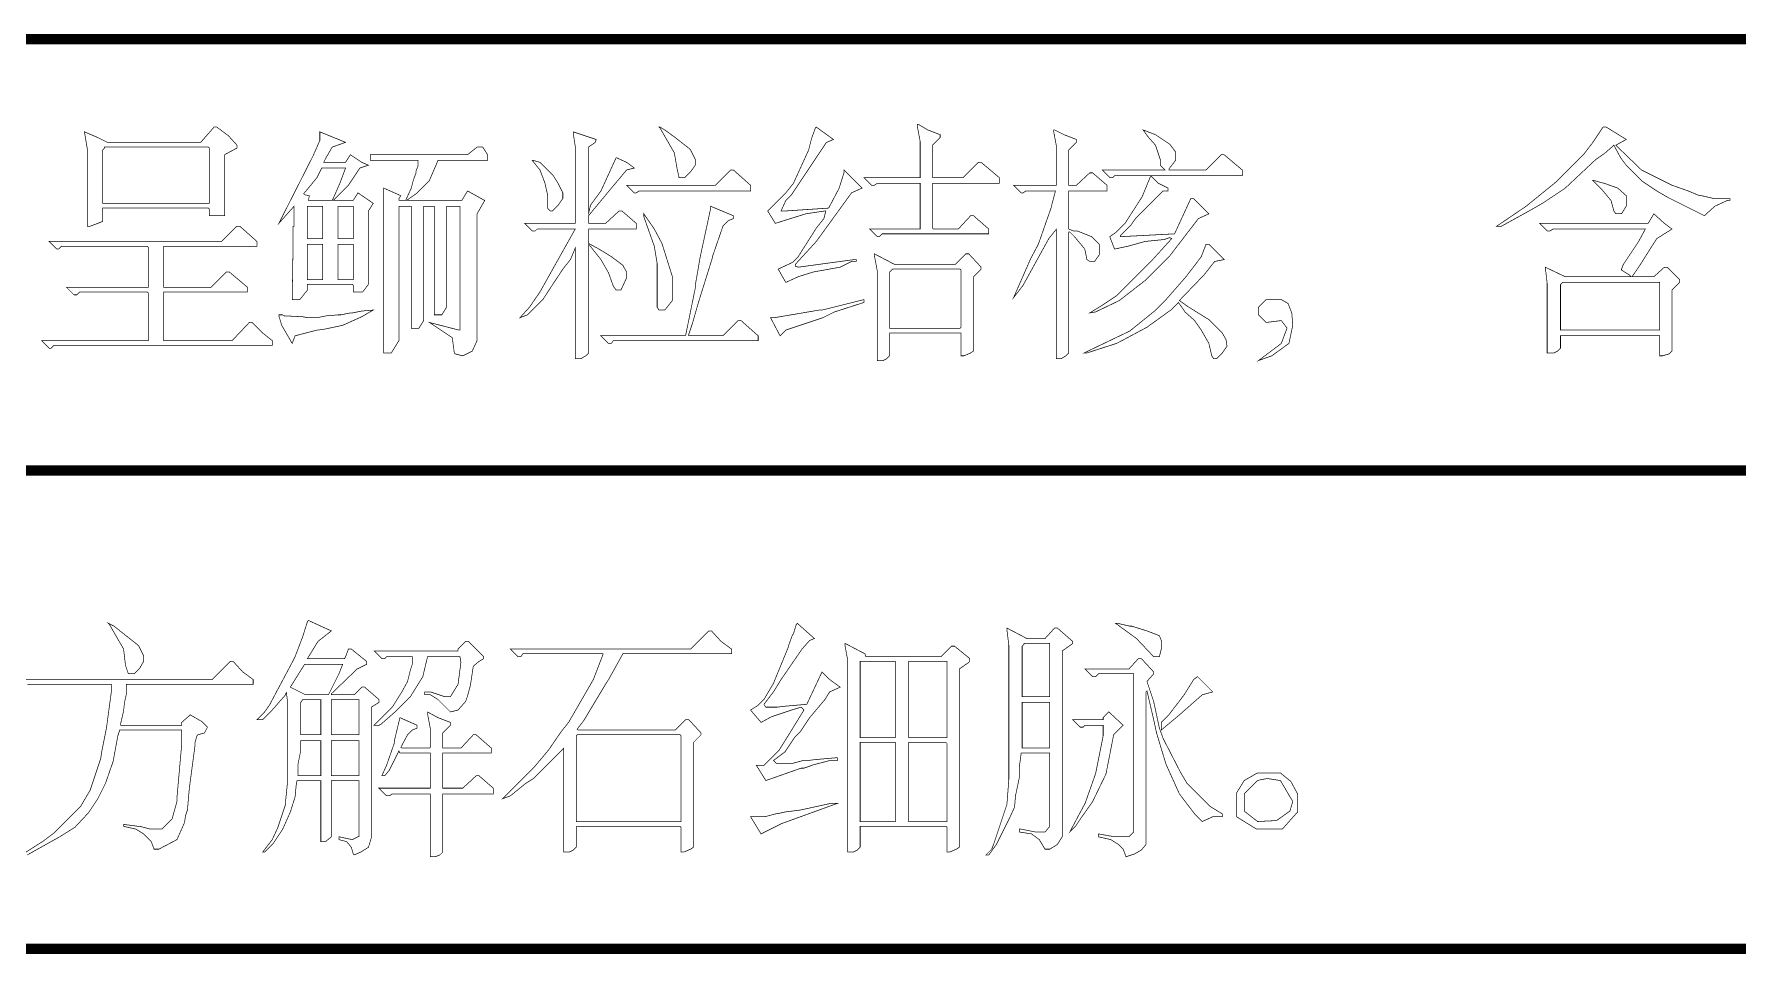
# Model space of a CAD drawing. Extents: x 94 to 452, y -72 to 1042.
# Drawn here: x 290.06 to 314.61, y 86.04 to 99.29 of the extents above; entities that cross this region are included whole.
import ezdxf

# ---------------------------------------------------------------- set-up
doc = ezdxf.new("R2010")
doc.units = 0
doc.header["$MEASUREMENT"] = 0
doc.layers.add('TREE_LAYER', color=7, linetype='Continuous')

msp = doc.modelspace()

# ---------------------------------------------------------------- linework, layer by layer
at = {"layer": 'TREE_LAYER'}
for points, const_width, elevation in [([(221.22612, 99.210443), (399.22612, 99.210443)], 0.15, 178), ([(292.698286, 97.945903), (292.657109, 97.945903), (292.464952, 97.726295), (291.119854, 97.726295), (290.9826, 97.794922), (290.790443, 97.877275), (290.831619, 97.630217), (290.831619, 96.518452), (290.872796, 96.518452), (290.9826, 96.559628), (291.051227, 96.587079), (291.051227, 96.765511), (291.051227, 96.779236), (292.574756, 96.779236), (292.588482, 96.765511), (292.588482, 96.669432), (292.80809, 96.669432), (292.80809, 97.547864), (292.986521, 97.643942), (292.986521, 97.685118), (292.862992, 97.822373), (292.698286, 97.945903), (292.698286, 97.945903)], 0.01, 78), ([(299.080639, 97.945903), (299.066913, 97.945903), (299.080639, 97.932177), (299.286521, 97.575315), (299.327698, 97.341981), (299.355149, 97.218452), (299.368874, 97.218452), (299.437502, 97.218452), (299.519854, 97.300805), (299.588482, 97.396883), (299.588482, 97.479236), (299.519854, 97.616491), (299.492403, 97.643942), (299.300247, 97.794922), (299.149266, 97.904726), (299.080639, 97.945903), (299.080639, 97.945903)], 0.01, 78), ([(301.331619, 97.945903), (301.317894, 97.932177), (301.262992, 97.781197), (301.221815, 97.616491), (301.002207, 97.136099), (300.892403, 96.998844), (300.631619, 96.73806), (300.741423, 96.559628), (301.180639, 96.696883), (301.455149, 96.73806), (301.468874, 96.73806), (301.441423, 96.628256), (301.331619, 96.491001), (301.070835, 96.079236), (300.988482, 95.996883), (300.7826, 95.900805), (300.892403, 95.708648), (301.070835, 95.791001), (301.290443, 95.859628), (301.674756, 95.928256), (301.839462, 96.010609), (301.90809, 96.010609), (301.90809, 96.03806), (301.880639, 96.03806), (301.070835, 95.928256), (301.029658, 95.941981), (301.029658, 95.969432), (301.331619, 96.298844), (301.839462, 96.998844), (301.990443, 97.067471), (301.729658, 97.328256), (301.729658, 97.287079), (301.661031, 97.067471), (301.510051, 96.779236), (300.892403, 96.73806), (300.823776, 96.73806), (300.892403, 96.88904), (300.974756, 96.971393), (301.468874, 97.712569), (301.4826, 97.726295), (301.578678, 97.767471), (301.331619, 97.945903), (301.331619, 97.945903)], 0.01, 78), ([(302.800247, 97.987079), (302.786521, 97.987079), (302.786521, 97.959628), (302.827698, 97.74002), (302.827698, 97.218452), (302.827698, 97.218452), (302.017894, 97.218452), (302.127698, 97.108648), (302.168874, 97.108648), (302.210051, 97.136099), (302.827698, 97.136099), (302.827698, 97.136099), (302.827698, 96.491001), (302.827698, 96.477275), (302.100247, 96.477275), (302.210051, 96.367471), (302.237502, 96.367471), (302.278678, 96.408648), (303.815933, 96.408648), (303.815933, 96.477275), (303.596325, 96.669432), (303.555149, 96.669432), (303.376717, 96.477275), (303.019854, 96.477275), (303.006129, 96.491001), (303.006129, 97.136099), (303.019854, 97.136099), (303.966913, 97.136099), (303.966913, 97.218452), (303.706129, 97.43806), (303.664952, 97.43806), (303.445345, 97.218452), (303.019854, 97.218452), (303.006129, 97.218452), (303.006129, 97.685118), (303.115933, 97.794922), (303.115933, 97.836099), (302.937502, 97.904726), (302.800247, 97.987079), (302.800247, 97.987079)], 0.01, 78), ([(312.710051, 97.945903), (312.668874, 97.945903), (312.655149, 97.932177), (312.517894, 97.726295), (312.380639, 97.547864), (311.996325, 97.16355), (311.557109, 96.806687), (311.131619, 96.518452), (311.200247, 96.518452), (311.598286, 96.73806), (311.790443, 96.847864), (312.119854, 97.067471), (312.55907, 97.479236), (312.600247, 97.506687), (312.696325, 97.575315), (312.819854, 97.685118), (312.915933, 97.506687), (312.998286, 97.396883), (313.231619, 97.16355), (313.437502, 97.026295), (313.602207, 96.930217), (314.123776, 96.669432), (314.274756, 96.806687), (314.453188, 96.88904), (314.494364, 96.88904), (314.494364, 96.916491), (314.261031, 96.916491), (314.0826, 96.957667), (314.055149, 96.957667), (313.890443, 97.026295), (313.657109, 97.108648), (313.217894, 97.328256), (312.847305, 97.685118), (312.998286, 97.767471), (312.710051, 97.945903), (312.710051, 97.945903)], 0.01, 78), ([(294.180639, 97.877275), (294.180639, 97.877275), (294.180639, 97.753746), (294.08456, 97.534138), (293.590443, 96.559628), (293.590443, 96.559628), (293.810051, 96.806687), (293.810051, 96.806687), (293.810051, 96.710609), (293.810051, 96.710609), (293.810051, 96.518452), (293.796325, 96.518452), (293.796325, 96.326295), (293.796325, 96.326295), (293.7826, 95.461589), (293.892403, 95.461589), (294.002207, 95.598844), (294.002207, 95.667471), (294.002207, 95.681197), (294.647305, 95.681197), (294.661031, 95.667471), (294.661031, 95.571393), (294.798286, 95.571393), (294.880639, 95.681197), (294.880639, 96.73806), (294.949266, 96.847864), (294.729658, 96.998844), (294.661031, 96.88904), (294.372796, 96.88904), (294.372796, 96.88904), (294.592403, 97.108648), (294.757109, 97.355707), (294.880639, 97.396883), (294.78456, 97.43806), (294.619854, 97.547864), (294.551227, 97.43806), (294.249266, 97.43806), (294.235541, 97.43806), (294.262992, 97.492962), (294.35907, 97.657667), (294.551227, 97.726295), (294.180639, 97.877275), (294.180639, 97.877275)], 0.01, 78), ([(297.831619, 97.877275), (297.831619, 97.877275), (297.831619, 97.849824), (297.85907, 97.671393), (297.85907, 96.559628), (297.85907, 96.559628), (297.131619, 96.559628), (297.241423, 96.449824), (297.2826, 96.449824), (297.310051, 96.477275), (297.85907, 96.477275), (297.85907, 96.477275), (297.351227, 95.571393), (297.200247, 95.351785), (297.062992, 95.200805), (297.172796, 95.241981), (297.392403, 95.461589), (297.680639, 95.900805), (297.790443, 96.03806), (297.85907, 96.202766), (297.85907, 96.202766), (297.85907, 94.610609), (297.941423, 94.610609), (298.010051, 94.651785), (298.051227, 94.692962), (298.051227, 96.257667), (298.051227, 96.257667), (298.064952, 96.243942), (298.229658, 96.03806), (298.339462, 95.845903), (298.40809, 95.653746), (298.449266, 95.598844), (298.517894, 95.598844), (298.600247, 95.777275), (298.600247, 95.859628), (298.55907, 95.928256), (298.545345, 95.955707), (298.380639, 96.079236), (298.202207, 96.18904), (298.051227, 96.271393), (298.051227, 96.477275), (298.051227, 96.477275), (298.737502, 96.477275), (298.737502, 96.559628), (298.531619, 96.73806), (298.490443, 96.73806), (298.298286, 96.559628), (298.051227, 96.559628), (298.051227, 96.559628), (298.051227, 96.669432), (298.380639, 97.067471), (298.600247, 97.328256), (298.710051, 97.355707), (298.600247, 97.43806), (298.449266, 97.506687), (298.229658, 97.026295), (298.078678, 96.820413), (298.051227, 96.696883), (298.051227, 96.696883), (298.051227, 97.657667), (298.147305, 97.726295), (298.161031, 97.767471), (297.831619, 97.877275), (297.831619, 97.877275)], 0.01, 78), ([(304.762992, 97.904726), (304.749266, 97.904726), (304.749266, 97.891001), (304.790443, 97.671393), (304.790443, 97.108648), (304.790443, 97.108648), (304.172796, 97.108648), (304.2826, 96.998844), (304.310051, 96.998844), (304.351227, 97.026295), (304.776717, 97.026295), (304.776717, 97.026295), (304.721815, 96.820413), (304.721815, 96.806687), (304.529658, 96.257667), (304.419854, 96.051785), (304.172796, 95.48904), (304.310051, 95.667471), (304.680639, 96.34002), (304.790443, 96.477275), (304.790443, 96.46355), (304.790443, 94.610609), (304.85907, 94.610609), (304.927698, 94.651785), (304.968874, 94.692962), (304.968874, 96.436099), (304.9826, 96.436099), (305.051227, 96.367471), (305.188482, 96.202766), (305.202207, 96.175315), (305.229658, 96.03806), (305.270835, 96.010609), (305.339462, 96.010609), (305.40809, 96.106687), (305.40809, 96.257667), (305.298286, 96.367471), (305.092403, 96.449824), (305.037502, 96.449824), (304.968874, 96.477275), (304.968874, 97.026295), (304.9826, 97.026295), (305.517894, 97.026295), (305.517894, 97.108648), (305.312011, 97.287079), (305.270835, 97.287079), (305.078678, 97.108648), (304.9826, 97.108648), (304.968874, 97.108648), (304.968874, 97.616491), (305.078678, 97.726295), (305.078678, 97.767471), (304.900247, 97.836099), (304.762992, 97.904726), (304.762992, 97.904726)], 0.01, 78), ([(306.039462, 97.904726), (306.039462, 97.904726), (306.10809, 97.808648), (306.217894, 97.685118), (306.286521, 97.479236), (306.286521, 97.396883), (306.355149, 97.328256), (306.355149, 97.328256), (305.449266, 97.328256), (305.55907, 97.218452), (305.600247, 97.218452), (305.627698, 97.245903), (306.135541, 97.245903), (306.149266, 97.245903), (306.025737, 96.943942), (305.778678, 96.559628), (305.655149, 96.436099), (305.55907, 96.367471), (305.627698, 96.18904), (305.819854, 96.230217), (306.066913, 96.298844), (306.341423, 96.326295), (306.423776, 96.353746), (306.451227, 96.34002), (306.176717, 96.03806), (305.655149, 95.516491), (305.449266, 95.379236), (305.270835, 95.269432), (305.353188, 95.283158), (305.696325, 95.447864), (306.066913, 95.736099), (306.423776, 96.092962), (306.835541, 96.628256), (306.986521, 96.696883), (306.766913, 96.916491), (306.725737, 96.916491), (306.492403, 96.408648), (305.710051, 96.367471), (305.710051, 96.381197), (305.861031, 96.532177), (305.929658, 96.628256), (306.327698, 97.026295), (306.396325, 97.026295), (306.396325, 97.067471), (306.25907, 97.136099), (306.149266, 97.245903), (306.149266, 97.245903), (307.466913, 97.245903), (307.466913, 97.328256), (307.206129, 97.547864), (307.164952, 97.547864), (306.945345, 97.328256), (306.410051, 97.328256), (306.410051, 97.328256), (306.410051, 97.341981), (306.506129, 97.465511), (306.506129, 97.58904), (306.423776, 97.698844), (306.217894, 97.836099), (306.039462, 97.904726), (306.039462, 97.904726)], 0.01, 78), ([(291.078678, 97.643942), (291.078678, 97.657667), (292.574756, 97.657667), (292.588482, 97.643942), (292.588482, 96.847864), (292.574756, 96.847864), (291.051227, 96.847864), (291.051227, 96.847864), (291.051227, 97.616491), (291.078678, 97.643942), (291.078678, 97.643942)], 0.01, 78), ([(296.527698, 97.657667), (296.445345, 97.657667), (296.30809, 97.547864), (294.90809, 97.547864), (294.90809, 97.465511), (295.594364, 97.465511), (295.594364, 97.465511), (295.594364, 97.383158), (295.566913, 97.31453), (295.566913, 97.287079), (295.525737, 97.177275), (295.498286, 97.067471), (295.415933, 96.88904), (295.319854, 96.88904), (295.319854, 96.88904), (295.319854, 96.916491), (295.347305, 96.957667), (295.100247, 97.067471), (295.100247, 94.692962), (295.210051, 94.692962), (295.319854, 94.871393), (295.319854, 96.806687), (295.319854, 96.806687), (295.498286, 96.806687), (295.498286, 96.806687), (295.498286, 95.049824), (295.60809, 95.049824), (295.676717, 95.159628), (295.676717, 96.806687), (295.690443, 96.806687), (295.827698, 96.806687), (295.827698, 96.806687), (295.827698, 95.241981), (295.937502, 95.241981), (296.006129, 95.351785), (296.006129, 96.806687), (296.019854, 96.806687), (296.18456, 96.806687), (296.198286, 96.806687), (296.198286, 95.022373), (296.18456, 95.022373), (295.75907, 95.132177), (296.088482, 94.912569), (296.115933, 94.706687), (296.115933, 94.692962), (296.129658, 94.679236), (296.239462, 94.651785), (296.376717, 94.720413), (296.445345, 94.871393), (296.445345, 96.696883), (296.555149, 96.88904), (296.30809, 97.026295), (296.225737, 96.88904), (295.443384, 96.88904), (295.429658, 96.88904), (295.566913, 96.985118), (295.75907, 97.177275), (295.8826, 97.465511), (296.596325, 97.465511), (296.596325, 97.547864), (296.527698, 97.657667), (296.527698, 97.657667)], 0.01, 78), ([(297.255149, 97.465511), (297.241423, 97.465511), (297.351227, 97.328256), (297.419854, 97.149824), (297.461031, 96.971393), (297.461031, 96.779236), (297.502207, 96.73806), (297.529658, 96.73806), (297.612011, 96.820413), (297.680639, 96.916491), (297.680639, 96.998844), (297.612011, 97.136099), (297.543384, 97.245903), (297.351227, 97.43806), (297.255149, 97.465511), (297.255149, 97.465511)], 0.01, 78), ([(294.20809, 97.355707), (294.20809, 97.355707), (294.537502, 97.355707), (294.551227, 97.355707), (294.468874, 97.136099), (294.372796, 96.916491), (294.35907, 96.88904), (294.015933, 96.88904), (294.015933, 96.88904), (294.029658, 96.957667), (293.961031, 96.971393), (293.947305, 96.985118), (294.139462, 97.218452), (294.20809, 97.355707), (294.20809, 97.355707)], 0.01, 78), ([(300.137502, 97.328256), (300.096325, 97.328256), (299.876717, 97.108648), (298.600247, 97.108648), (298.710051, 96.998844), (298.737502, 96.998844), (298.778678, 97.026295), (300.38456, 97.026295), (300.38456, 97.108648), (300.137502, 97.328256), (300.137502, 97.328256)], 0.01, 78), ([(312.531619, 97.177275), (312.517894, 97.177275), (312.641423, 97.053746), (312.778678, 96.88904), (312.819854, 96.73806), (312.847305, 96.696883), (312.929658, 96.696883), (312.998286, 96.806687), (312.998286, 96.957667), (312.874756, 97.067471), (312.6826, 97.136099), (312.627698, 97.149824), (312.531619, 97.177275), (312.531619, 97.177275)], 0.01, 78), ([(294.002207, 96.806687), (294.002207, 96.806687), (294.20809, 96.806687), (294.221815, 96.806687), (294.221815, 96.34002), (294.20809, 96.34002), (294.002207, 96.34002), (294.002207, 96.34002), (294.002207, 96.806687), (294.002207, 96.806687)], 0.01, 78), ([(294.441423, 96.806687), (294.441423, 96.806687), (294.647305, 96.806687), (294.661031, 96.806687), (294.661031, 96.34002), (294.647305, 96.34002), (294.441423, 96.34002), (294.441423, 96.34002), (294.441423, 96.806687), (294.441423, 96.806687)], 0.01, 78), ([(299.80809, 96.806687), (299.80809, 96.806687), (299.80809, 96.765511), (299.657109, 96.065511), (299.629658, 95.900805), (299.588482, 95.667471), (299.588482, 95.626295), (299.451227, 94.953746), (299.437502, 94.94002), (298.229658, 94.94002), (298.339462, 94.830217), (298.380639, 94.830217), (298.40809, 94.871393), (300.494364, 94.871393), (300.494364, 94.94002), (300.247305, 95.159628), (300.206129, 95.159628), (299.986521, 94.94002), (299.492403, 94.94002), (299.492403, 94.953746), (299.547305, 95.118452), (299.629658, 95.406687), (299.835541, 96.065511), (299.835541, 96.079236), (299.986521, 96.518452), (300.068874, 96.600805), (300.137502, 96.628256), (300.137502, 96.669432), (299.80809, 96.806687), (299.80809, 96.806687)], 0.01, 78), ([(298.847305, 96.696883), (298.847305, 96.655707), (298.998286, 96.230217), (299.039462, 95.983158), (299.039462, 95.351785), (299.066913, 95.310609), (299.149266, 95.310609), (299.25907, 95.447864), (299.25907, 95.791001), (299.10809, 96.271393), (298.998286, 96.477275), (298.847305, 96.696883), (298.847305, 96.696883)], 0.01, 78), ([(313.396325, 96.696883), (313.313972, 96.559628), (311.749266, 96.559628), (311.85907, 96.449824), (311.900247, 96.449824), (311.941423, 96.477275), (313.272796, 96.477275), (313.272796, 96.477275), (313.176717, 96.298844), (312.957109, 95.969432), (312.929658, 95.900805), (312.929658, 95.887079), (313.039462, 95.818452), (313.066913, 95.791001), (313.066913, 95.791001), (312.119854, 95.791001), (311.831619, 95.928256), (311.85907, 95.694922), (311.85907, 94.692962), (311.955149, 94.692962), (312.010051, 94.720413), (312.051227, 94.761589), (312.051227, 94.94002), (312.051227, 94.94002), (313.464952, 94.94002), (313.478678, 94.94002), (313.478678, 94.651785), (313.519854, 94.651785), (313.615933, 94.679236), (313.657109, 94.720413), (313.657109, 95.598844), (313.766913, 95.708648), (313.766913, 95.749824), (313.588482, 95.928256), (313.547305, 95.928256), (313.396325, 95.791001), (313.080639, 95.791001), (313.080639, 95.791001), (313.176717, 95.928256), (313.437502, 96.34002), (313.657109, 96.477275), (313.547305, 96.559628), (313.396325, 96.696883), (313.396325, 96.696883)], 0.01, 78), ([(293.027698, 96.518452), (292.986521, 96.518452), (292.766913, 96.298844), (290.2826, 96.298844), (290.392403, 96.18904), (290.419854, 96.18904), (290.461031, 96.230217), (291.696325, 96.230217), (291.710051, 96.216491), (291.710051, 95.64002), (291.696325, 95.64002), (290.529658, 95.64002), (290.639462, 95.530217), (290.680639, 95.530217), (290.721815, 95.571393), (291.696325, 95.571393), (291.710051, 95.557667), (291.710051, 94.871393), (291.696325, 94.871393), (290.172796, 94.871393), (290.2826, 94.761589), (290.310051, 94.761589), (290.351227, 94.802766), (293.494364, 94.802766), (293.494364, 94.871393), (293.357109, 94.981197), (293.206129, 95.132177), (293.164952, 95.132177), (292.917894, 94.871393), (291.929658, 94.871393), (291.929658, 94.871393), (291.929658, 95.557667), (291.929658, 95.571393), (293.137502, 95.571393), (293.137502, 95.64002), (292.876717, 95.859628), (292.835541, 95.859628), (292.615933, 95.64002), (291.929658, 95.64002), (291.929658, 95.64002), (291.929658, 96.216491), (291.929658, 96.230217), (293.274756, 96.230217), (293.274756, 96.298844), (293.027698, 96.518452), (293.027698, 96.518452)], 0.01, 78), ([(294.002207, 96.257667), (294.002207, 96.257667), (294.20809, 96.257667), (294.221815, 96.257667), (294.221815, 95.749824), (294.20809, 95.749824), (294.002207, 95.749824), (294.002207, 95.749824), (294.002207, 96.257667), (294.002207, 96.257667)], 0.01, 78), ([(294.441423, 96.257667), (294.441423, 96.257667), (294.647305, 96.257667), (294.661031, 96.257667), (294.661031, 95.749824), (294.647305, 95.749824), (294.441423, 95.749824), (294.441423, 95.749824), (294.441423, 96.257667), (294.441423, 96.257667)], 0.01, 78), ([(306.986521, 96.257667), (306.945345, 96.257667), (306.876717, 96.079236), (306.657109, 95.791001), (306.368874, 95.461589), (306.204168, 95.296883), (305.847305, 95.008648), (305.188482, 94.692962), (305.229658, 94.692962), (305.655149, 94.830217), (305.710051, 94.857667), (306.094364, 95.06355), (306.437502, 95.310609), (306.547305, 95.420413), (306.643384, 95.283158), (306.780639, 95.159628), (306.876717, 95.022373), (306.986521, 94.830217), (307.027698, 94.651785), (307.055149, 94.610609), (307.096325, 94.610609), (307.178678, 94.692962), (307.247305, 94.78904), (307.23358, 94.885118), (307.178678, 94.981197), (306.986521, 95.173354), (306.698286, 95.351785), (306.561031, 95.447864), (306.917894, 95.818452), (307.068874, 96.010609), (307.206129, 96.03806), (306.986521, 96.257667), (306.986521, 96.257667)], 0.01, 78), ([(302.168874, 96.120413), (302.168874, 96.120413), (302.168874, 96.092962), (302.210051, 95.873354), (302.210051, 94.583158), (302.292403, 94.583158), (302.347305, 94.610609), (302.388482, 94.651785), (302.388482, 94.981197), (302.388482, 94.981197), (303.404168, 94.981197), (303.417894, 94.981197), (303.417894, 94.651785), (303.45907, 94.651785), (303.555149, 94.692962), (303.596325, 94.720413), (303.596325, 95.791001), (303.706129, 95.900805), (303.706129, 95.928256), (303.527698, 96.120413), (303.486521, 96.120413), (303.335541, 95.969432), (302.457109, 95.969432), (302.168874, 96.120413), (302.168874, 96.120413)], 0.01, 78), ([(302.415933, 95.887079), (302.429658, 95.900805), (303.404168, 95.900805), (303.417894, 95.887079), (303.417894, 95.06355), (303.404168, 95.049824), (302.388482, 95.049824), (302.388482, 95.06355), (302.388482, 95.859628), (302.415933, 95.887079), (302.415933, 95.887079)], 0.01, 78), ([(312.078678, 95.708648), (312.078678, 95.708648), (313.464952, 95.708648), (313.478678, 95.708648), (313.478678, 95.022373), (313.464952, 95.022373), (312.051227, 95.022373), (312.051227, 95.022373), (312.051227, 95.681197), (312.078678, 95.708648), (312.078678, 95.708648)], 0.01, 78), ([(294.949266, 95.310609), (294.78456, 95.296883), (294.647305, 95.269432), (294.619854, 95.269432), (294.4826, 95.241981), (294.441423, 95.241981), (294.304168, 95.228256), (294.276717, 95.228256), (294.139462, 95.200805), (294.057109, 95.200805), (294.057109, 95.200805), (294.002207, 95.200805), (293.93358, 95.21453), (293.65907, 95.228256), (293.645345, 95.241981), (293.590443, 95.241981), (293.590443, 95.228256), (293.631619, 95.091001), (293.7826, 94.830217), (293.823776, 94.94002), (294.139462, 95.022373), (294.153188, 95.022373), (294.249266, 95.036099), (294.510051, 95.091001), (294.78456, 95.21453), (294.949266, 95.310609), (294.949266, 95.310609)], 0.01, 78), ([(302.017894, 95.461589), (301.413972, 95.310609), (301.372796, 95.310609), (300.727698, 95.200805), (300.672796, 95.200805), (300.810051, 94.94002), (300.892403, 95.022373), (301.427698, 95.200805), (301.592403, 95.283158), (302.017894, 95.420413), (302.017894, 95.420413), (302.017894, 95.461589), (302.017894, 95.461589)], 0.01, 78), ([(308.029658, 95.461589), (307.810051, 95.461589), (307.700247, 95.351785), (307.700247, 95.241981), (307.810051, 95.132177), (308.029658, 95.159628), (308.112011, 95.049824), (308.029658, 94.830217), (307.700247, 94.583158), (307.892403, 94.651785), (308.139462, 94.830217), (308.194364, 95.091001), (308.180639, 95.269432), (308.125737, 95.406687), (308.029658, 95.461589), (308.029658, 95.461589)], 0.01, 78), ([(221.22612, 93.001716), (449.22612, 93.001716)], 0.15, 228), ([(294.016552, 90.840766), (294.016552, 90.840766), (294.002826, 90.82704), (293.934199, 90.607432), (293.824395, 90.319197), (293.796944, 90.264295), (293.453806, 89.619197), (293.385179, 89.523119), (293.275375, 89.413315), (293.357728, 89.413315), (293.494983, 89.55057), (293.68714, 89.770178), (293.68714, 89.783903), (293.700865, 89.797629), (293.700865, 89.783903), (293.714591, 89.674099), (293.714591, 88.507432), (293.68714, 88.232923), (293.68714, 88.191746), (293.577336, 87.862334), (293.494983, 87.683903), (293.357728, 87.505472), (293.385179, 87.505472), (293.508708, 87.629001), (293.645963, 87.834883), (293.755767, 88.081942), (293.824395, 88.30155), (293.83812, 88.45253), (293.851846, 88.534883), (294.194983, 88.534883), (294.194983, 88.521158), (294.194983, 87.656452), (294.26361, 87.656452), (294.345963, 87.72508), (294.345963, 88.521158), (294.345963, 88.534883), (294.744003, 88.534883), (294.744003, 88.521158), (294.744003, 87.72508), (294.730277, 87.72508), (294.647924, 87.683903), (294.455767, 87.72508), (294.455767, 87.683903), (294.565571, 87.656452), (294.634199, 87.574099), (294.66165, 87.478021), (294.675375, 87.464295), (294.771454, 87.505472), (294.881257, 87.574099), (294.922434, 87.711354), (294.922434, 89.591746), (295.032238, 89.660374), (295.032238, 89.70155), (294.826355, 89.879981), (294.785179, 89.879981), (294.675375, 89.770178), (294.345963, 89.770178), (294.345963, 89.783903), (294.716552, 90.140766), (294.853806, 90.209393), (294.853806, 90.25057), (294.634199, 90.429001), (294.593022, 90.429001), (294.551846, 90.319197), (294.53812, 90.291746), (294.016552, 90.291746), (294.002826, 90.291746), (294.153806, 90.538805), (294.345963, 90.689785), (294.016552, 90.840766), (294.016552, 90.840766)], 0.01, 79), ([(291.134199, 90.799589), (291.134199, 90.799589), (291.147924, 90.785864), (291.353806, 90.429001), (291.381257, 90.195668), (291.422434, 90.072138), (291.422434, 90.072138), (291.504787, 90.072138), (291.58714, 90.154491), (291.642042, 90.25057), (291.642042, 90.332923), (291.573414, 90.470178), (291.545963, 90.497629), (291.353806, 90.648609), (291.216552, 90.758413), (291.134199, 90.799589), (291.134199, 90.799589)], 0.01, 79), ([(299.822434, 90.689785), (299.781257, 90.689785), (299.520473, 90.429001), (296.926355, 90.429001), (297.036159, 90.319197), (297.077336, 90.319197), (297.104787, 90.360374), (298.257728, 90.360374), (298.257728, 90.346648), (298.120473, 89.989785), (297.76361, 89.372138), (297.653806, 89.234883), (297.475375, 88.974099), (297.255767, 88.713315), (296.816552, 88.274099), (296.926355, 88.315276), (297.145963, 88.493707), (297.255767, 88.562334), (297.694983, 89.00155), (297.694983, 89.00155), (297.694983, 87.505472), (297.777336, 87.505472), (297.832238, 87.532923), (297.873414, 87.574099), (297.873414, 87.862334), (297.88714, 87.87606), (299.369493, 87.87606), (299.383218, 87.862334), (299.383218, 87.505472), (299.424395, 87.505472), (299.520473, 87.546648), (299.56165, 87.574099), (299.56165, 89.083903), (299.671454, 89.193707), (299.671454, 89.221158), (299.493022, 89.413315), (299.451846, 89.413315), (299.300865, 89.262334), (297.900865, 89.262334), (297.88714, 89.27606), (297.983218, 89.399589), (298.31263, 89.948609), (298.340081, 89.989785), (298.545963, 90.360374), (300.110669, 90.360374), (300.110669, 90.429001), (299.959689, 90.538805), (299.822434, 90.689785), (299.822434, 90.689785)], 0.01, 79), ([(301.057728, 90.799589), (301.044003, 90.785864), (301.002826, 90.648609), (300.989101, 90.634883), (300.934199, 90.483903), (300.934199, 90.470178), (300.714591, 89.934883), (300.577336, 89.70155), (300.494983, 89.619197), (300.385179, 89.55057), (300.536159, 89.372138), (300.68714, 89.454491), (300.975375, 89.55057), (301.11263, 89.591746), (301.153806, 89.55057), (300.934199, 89.193707), (300.796944, 88.974099), (300.577336, 88.754491), (300.467532, 88.754491), (300.604787, 88.534883), (301.11263, 88.713315), (301.153806, 88.713315), (301.236159, 88.740766), (301.26361, 88.754491), (301.524395, 88.823119), (301.634199, 88.823119), (301.634199, 88.864295), (301.318512, 88.836844), (301.318512, 88.836844), (301.208708, 88.823119), (301.208708, 88.823119), (301.140081, 88.823119), (300.989101, 88.781942), (300.755767, 88.781942), (300.714591, 88.823119), (300.879297, 88.946648), (301.016552, 89.15253), (301.098905, 89.234883), (301.236159, 89.440766), (301.455767, 89.70155), (301.524395, 89.811354), (301.675375, 89.879981), (301.524395, 89.989785), (301.414591, 90.099589), (301.194983, 89.632923), (300.879297, 89.605472), (300.879297, 89.605472), (300.769493, 89.591746), (300.769493, 89.591746), (300.604787, 89.591746), (300.577336, 89.632923), (300.714591, 89.811354), (300.824395, 89.989785), (301.126355, 90.429001), (301.236159, 90.55253), (301.304787, 90.579981), (301.057728, 90.799589), (301.057728, 90.799589)], 0.01, 79), ([(304.077336, 90.730962), (304.077336, 90.730962), (304.077336, 90.703511), (304.104787, 90.483903), (304.104787, 88.548609), (304.077336, 88.191746), (304.008708, 87.985864), (303.994983, 87.944687), (303.885179, 87.615276), (303.857728, 87.546648), (303.775375, 87.464295), (303.816552, 87.464295), (303.926355, 87.615276), (304.104787, 87.972138), (304.18714, 88.15057), (304.200865, 88.315276), (304.255767, 88.57606), (304.255767, 88.72704), (304.283218, 88.932923), (304.694983, 88.932923), (304.694983, 88.932923), (304.694983, 87.87606), (304.626355, 87.793707), (304.489101, 87.793707), (304.283218, 87.834883), (304.255767, 87.834883), (304.255767, 87.793707), (304.434199, 87.766256), (304.544003, 87.683903), (304.626355, 87.546648), (304.694983, 87.546648), (304.804787, 87.615276), (304.873414, 87.72508), (304.873414, 90.40155), (305.010669, 90.497629), (305.024395, 90.511354), (305.024395, 90.538805), (304.804787, 90.730962), (304.76361, 90.730962), (304.626355, 90.579981), (304.365571, 90.579981), (304.077336, 90.730962), (304.077336, 90.730962)], 0.01, 79), ([(305.669493, 90.799589), (305.642042, 90.799589), (305.944003, 90.579981), (306.191061, 90.319197), (306.273414, 90.319197), (306.300865, 90.429001), (306.300865, 90.55253), (306.273414, 90.621158), (306.094983, 90.689785), (305.875375, 90.758413), (305.847924, 90.758413), (305.669493, 90.799589), (305.669493, 90.799589)], 0.01, 79), ([(296.322434, 90.538805), (296.281257, 90.538805), (296.171454, 90.429001), (296.171454, 90.415276), (296.171454, 90.40155), (294.96361, 90.40155), (295.073414, 90.291746), (295.114591, 90.291746), (295.142042, 90.319197), (295.51263, 90.319197), (295.51263, 90.319197), (295.51263, 90.209393), (295.485179, 90.12704), (295.444003, 89.962334), (295.36165, 89.811354), (295.224395, 89.591746), (294.96361, 89.330962), (295.032238, 89.330962), (295.059689, 89.344687), (295.279297, 89.536844), (295.485179, 89.742727), (295.66361, 90.030962), (295.732238, 90.319197), (296.185179, 90.319197), (296.198905, 90.319197), (296.21263, 90.236844), (296.171454, 89.921158), (296.06165, 89.742727), (296.06165, 89.742727), (295.979297, 89.742727), (295.773414, 89.811354), (295.691061, 89.811354), (295.691061, 89.770178), (295.773414, 89.770178), (295.883218, 89.70155), (296.06165, 89.523119), (296.171454, 89.55057), (296.281257, 89.674099), (296.308708, 89.756452), (296.349885, 89.907432), (296.391061, 90.181942), (296.473414, 90.25057), (296.542042, 90.291746), (296.542042, 90.319197), (296.322434, 90.538805), (296.322434, 90.538805)], 0.01, 79), ([(301.744003, 90.511354), (301.744003, 90.511354), (301.744003, 90.483903), (301.785179, 90.264295), (301.785179, 87.505472), (301.867532, 87.505472), (301.922434, 87.532923), (301.96361, 87.574099), (301.96361, 87.862334), (301.96361, 87.87606), (303.198905, 87.87606), (303.21263, 87.862334), (303.21263, 87.505472), (303.253806, 87.505472), (303.349885, 87.546648), (303.391061, 87.574099), (303.391061, 90.140766), (303.528316, 90.236844), (303.542042, 90.25057), (303.542042, 90.291746), (303.322434, 90.470178), (303.281257, 90.470178), (303.130277, 90.319197), (302.045963, 90.319197), (302.032238, 90.360374), (301.744003, 90.511354), (301.744003, 90.511354)], 0.01, 79), ([(304.324395, 90.497629), (304.324395, 90.511354), (304.694983, 90.511354), (304.694983, 90.497629), (304.694983, 89.742727), (304.694983, 89.742727), (304.296944, 89.742727), (304.296944, 89.742727), (304.296944, 90.470178), (304.324395, 90.497629), (304.324395, 90.497629)], 0.01, 79), ([(292.932238, 90.25057), (292.891061, 90.25057), (292.630277, 89.989785), (289.775375, 89.989785)], 0.01, 79), ([(289.967532, 87.464295), (290.434199, 87.72508), (290.653806, 87.862334), (290.845963, 88.068217), (290.983218, 88.274099), (291.093022, 88.493707), (291.202826, 88.809393), (291.271454, 89.179981), (291.298905, 89.262334), (292.191061, 89.262334), (292.191061, 89.262334), (292.191061, 89.056452), (292.122434, 88.287825), (292.122434, 88.232923), (292.053806, 87.985864), (291.902826, 87.834883), (291.73812, 87.834883), (291.58714, 87.87606), (291.559689, 87.87606), (291.353806, 87.903511), (291.353806, 87.87606), (291.532238, 87.834883), (291.642042, 87.766256), (291.751846, 87.656452), (291.793022, 87.546648), (291.86165, 87.546648), (292.122434, 87.683903), (292.232238, 87.930962), (292.245963, 88.02704), (292.273414, 88.109393), (292.300865, 88.42508), (292.383218, 89.042727), (292.383218, 89.083903), (292.410669, 89.179981), (292.424395, 89.193707), (292.520473, 89.221158), (292.56165, 89.303511), (292.479297, 89.385864), (292.383218, 89.440766), (292.314591, 89.481942), (292.191061, 89.372138), (292.191061, 89.330962), (291.31263, 89.330962), (291.31263, 89.358413), (291.353806, 89.536844), (291.367532, 89.660374), (291.394983, 89.783903), (291.394983, 89.921158), (291.394983, 89.921158), (293.220473, 89.921158), (293.220473, 89.989785), (293.069493, 90.099589), (292.932238, 90.25057), (292.932238, 90.25057)], 0.01, 79), ([(293.96165, 90.209393), (293.96165, 90.209393), (294.496944, 90.209393), (294.510669, 90.209393), (294.455767, 90.072138), (294.304787, 89.770178), (293.975375, 89.770178), (293.755767, 89.879981), (293.96165, 90.209393), (293.96165, 90.209393)], 0.01, 79), ([(301.96361, 90.25057), (301.96361, 90.25057), (302.471454, 90.25057), (302.471454, 90.25057), (302.471454, 89.15253), (302.471454, 89.15253), (301.96361, 89.15253), (301.96361, 89.15253), (301.96361, 90.25057), (301.96361, 90.25057)], 0.01, 79), ([(302.66361, 90.25057), (302.66361, 90.25057), (303.198905, 90.25057), (303.21263, 90.25057), (303.21263, 89.15253), (303.198905, 89.15253), (302.66361, 89.15253), (302.66361, 89.15253), (302.66361, 90.25057), (302.66361, 90.25057)], 0.01, 79), ([(306.01263, 90.291746), (305.971454, 90.291746), (305.834199, 90.140766), (305.202826, 90.140766), (305.31263, 90.030962), (305.353806, 90.030962), (305.394983, 90.072138), (305.902826, 90.072138), (305.902826, 90.058413), (305.902826, 87.793707), (305.834199, 87.72508), (305.628316, 87.72508), (305.394983, 87.766256), (305.394983, 87.72508), (305.573414, 87.683903), (305.683218, 87.615276), (305.751846, 87.546648), (305.793022, 87.436844), (305.916552, 87.478021), (306.01263, 87.532923), (306.081257, 87.615276), (306.081257, 89.811354), (306.094983, 89.82508), (306.191061, 89.413315), (306.232238, 89.221158), (306.273414, 89.083903), (306.369493, 88.768217), (306.56165, 88.342727), (306.781257, 88.054491), (306.891061, 87.944687), (307.042042, 88.013315), (307.179297, 88.013315), (307.179297, 88.054491), (307.000865, 88.164295), (306.671454, 88.493707), (306.575375, 88.658413), (306.328316, 89.138805), (306.273414, 89.289785), (306.191061, 89.674099), (306.094983, 89.962334), (306.191061, 90.072138), (306.191061, 90.099589), (306.01263, 90.291746), (306.01263, 90.291746)], 0.01, 79), ([(289.967532, 89.921158), (291.16165, 89.921158), (291.175375, 89.921158), (291.175375, 89.797629), (291.106748, 89.289785), (291.093022, 89.221158), (291.03812, 88.946648), (291.024395, 88.85057), (290.873414, 88.397629), (290.736159, 88.164295), (290.351846, 87.779981), (290.18714, 87.656452), (289.885179, 87.464295)], 0.01, 79), ([(306.822434, 90.030962), (306.767532, 89.989785), (306.630277, 89.770178), (306.410669, 89.481942), (306.300865, 89.372138), (306.300865, 89.262334), (306.547924, 89.468217), (306.891061, 89.770178), (307.042042, 89.811354), (306.822434, 90.030962), (306.822434, 90.030962)], 0.01, 79), ([(293.934199, 89.70155), (293.934199, 89.70155), (294.194983, 89.70155), (294.194983, 89.70155), (294.194983, 89.193707), (294.194983, 89.193707), (293.906748, 89.193707), (293.906748, 89.193707), (293.906748, 89.660374), (293.934199, 89.70155), (293.934199, 89.70155)], 0.01, 79), ([(294.345963, 89.70155), (294.345963, 89.70155), (294.744003, 89.70155), (294.744003, 89.70155), (294.744003, 89.193707), (294.744003, 89.193707), (294.345963, 89.193707), (294.345963, 89.193707), (294.345963, 89.70155), (294.345963, 89.70155)], 0.01, 79), ([(304.296944, 89.660374), (304.296944, 89.660374), (304.694983, 89.660374), (304.694983, 89.660374), (304.694983, 89.015276), (304.694983, 89.00155), (304.296944, 89.00155), (304.296944, 89.015276), (304.296944, 89.660374), (304.296944, 89.660374)], 0.01, 79), ([(295.732238, 89.523119), (295.732238, 89.523119), (295.732238, 89.495668), (295.773414, 89.27606), (295.773414, 89.015276), (295.759689, 89.00155), (295.36165, 89.00155), (295.347924, 89.015276), (295.444003, 89.193707), (295.51263, 89.262334), (295.581257, 89.289785), (295.581257, 89.330962), (295.334199, 89.440766), (295.251846, 89.097629), (295.251846, 89.070178), (295.142042, 88.754491), (295.073414, 88.603511), (295.114591, 88.603511), (295.183218, 88.685864), (295.320473, 88.960374), (295.334199, 88.932923), (295.759689, 88.932923), (295.773414, 88.932923), (295.773414, 88.42508), (295.759689, 88.42508), (295.032238, 88.42508), (295.142042, 88.315276), (295.183218, 88.315276), (295.224395, 88.342727), (295.759689, 88.342727), (295.773414, 88.342727), (295.773414, 87.436844), (295.842042, 87.436844), (295.910669, 87.464295), (295.951846, 87.505472), (295.951846, 88.342727), (295.951846, 88.342727), (296.679297, 88.342727), (296.679297, 88.42508), (296.473414, 88.603511), (296.432238, 88.603511), (296.240081, 88.42508), (295.951846, 88.42508), (295.951846, 88.42508), (295.951846, 88.932923), (295.951846, 88.932923), (296.651846, 88.932923), (296.651846, 89.00155), (296.432238, 89.193707), (296.391061, 89.193707), (296.21263, 89.00155), (295.951846, 89.00155), (295.951846, 89.015276), (295.951846, 89.221158), (296.06165, 89.330962), (296.06165, 89.372138), (295.883218, 89.440766), (295.732238, 89.523119), (295.732238, 89.523119)], 0.01, 79), ([(305.545963, 89.523119), (305.46361, 89.440766), (305.46361, 89.413315), (305.024395, 89.413315), (305.134199, 89.303511), (305.175375, 89.303511), (305.202826, 89.330962), (305.46361, 89.330962), (305.46361, 89.330962), (305.46361, 89.179981), (305.381257, 88.768217), (305.353806, 88.630962), (305.202826, 88.205472), (305.106748, 88.02704), (304.983218, 87.793707), (305.065571, 87.87606), (305.147924, 87.999589), (305.31263, 88.232923), (305.504787, 88.630962), (305.614591, 89.193707), (305.751846, 89.330962), (305.545963, 89.523119), (305.545963, 89.523119)], 0.01, 79), ([(293.906748, 89.111354), (293.906748, 89.111354), (294.194983, 89.111354), (294.194983, 89.111354), (294.194983, 88.603511), (294.194983, 88.603511), (293.865571, 88.603511), (293.865571, 88.603511), (293.865571, 88.768217), (293.906748, 88.974099), (293.906748, 89.111354), (293.906748, 89.111354)], 0.01, 79), ([(294.345963, 89.111354), (294.345963, 89.111354), (294.744003, 89.111354), (294.744003, 89.111354), (294.744003, 88.603511), (294.744003, 88.603511), (294.345963, 88.603511), (294.345963, 88.603511), (294.345963, 89.111354), (294.345963, 89.111354)], 0.01, 79), ([(297.873414, 89.179981), (297.88714, 89.193707), (299.369493, 89.193707), (299.383218, 89.179981), (299.383218, 87.944687), (299.369493, 87.944687), (297.88714, 87.944687), (297.873414, 87.944687), (297.873414, 89.179981), (297.873414, 89.179981)], 0.01, 79), ([(301.96361, 89.070178), (301.96361, 89.083903), (302.471454, 89.083903), (302.471454, 89.070178), (302.471454, 87.944687), (302.471454, 87.944687), (301.96361, 87.944687), (301.96361, 87.944687), (301.96361, 89.070178), (301.96361, 89.070178)], 0.01, 79), ([(302.66361, 89.070178), (302.66361, 89.083903), (303.198905, 89.083903), (303.21263, 89.070178), (303.21263, 87.944687), (303.198905, 87.944687), (302.66361, 87.944687), (302.66361, 87.944687), (302.66361, 89.070178), (302.66361, 89.070178)], 0.01, 79), ([(308.016552, 88.644687), (307.68714, 88.644687), (307.494983, 88.534883), (307.385179, 88.356452), (307.385179, 88.013315), (307.673414, 87.834883), (308.044003, 87.834883), (308.26361, 88.081942), (308.26361, 88.342727), (308.167532, 88.521158), (308.016552, 88.644687), (308.016552, 88.644687)], 0.01, 79), ([(307.824395, 88.562334), (307.83812, 88.562334), (308.016552, 88.534883), (308.194983, 88.232923), (308.153806, 88.095668), (307.96165, 87.958413), (307.68714, 87.944687), (307.494983, 88.095668), (307.494983, 88.342727), (307.68714, 88.534883), (307.742042, 88.548609), (307.824395, 88.562334), (307.824395, 88.562334)], 0.01, 79), ([(301.634199, 88.205472), (301.53812, 88.205472), (301.098905, 88.109393), (300.879297, 88.081942), (300.824395, 88.068217), (300.742042, 88.054491), (300.591061, 88.013315), (300.385179, 88.013315), (300.536159, 87.766256), (300.83812, 87.917236), (301.634199, 88.205472), (301.634199, 88.205472)], 0.01, 79), ([(221.22612, 86.113007), (399.22612, 86.113007)], 0.15, 178)]:
    msp.add_lwpolyline(points, dxfattribs=dict(at, const_width=const_width, elevation=elevation))

doc.saveas('drawing.dxf')
